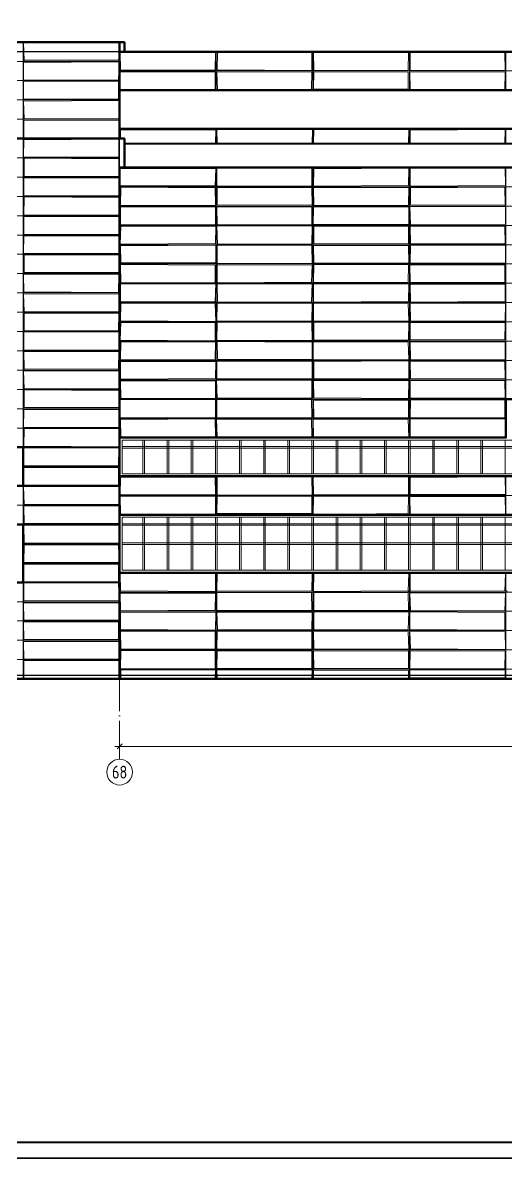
# Model space of a CAD drawing. Extents: x -50000 to 1632000, y -47600 to 308800.
# Drawn here: x 831987 to 862013, y 189500 to 260593 of the extents above; entities that cross this region are included whole.
import ezdxf
from ezdxf.enums import TextEntityAlignment as Align

# ---------------------------------------------------------------- set-up
doc = ezdxf.new("R2010")
doc.units = 0
doc.header["$MEASUREMENT"] = 0
doc.linetypes.add('ACAD_ISO04W100', pattern=[30, 24, -3, 0, -3])
doc.layers.get('Defpoints').update_dxf_attribs({"color": 6})
doc.layers.add('1', color=7, linetype='Continuous')
doc.layers.add('2', color=7, linetype='Continuous')
doc.styles.get("Standard").update_dxf_attribs({"font": 'isocpeur.ttf'})
doc.dimstyles.get("Standard").update_dxf_attribs({"dimscale": 200, "dimtxt": 2.5, "dimasz": 1.5, "dimexe": 1.5, "dimexo": 5, "dimgap": 1, "dimtad": 1, "dimtoh": 1, "dimdec": 0, "dimrnd": 10, "dimzin": 0, "dimtxsty": 'Standard', "dimblk": 'OBLIQUE', "dimcen": 1, "dimdle": 1.5, "dimclrd": 256, "dimclre": 256, "dimclrt": 256, "dimadec": 0, "dimazin": 0, "dimtfac": 1, "dimtdec": 0, "dimtix": 1, "dimtmove": 0, "dimatfit": 3, "dimldrblk": 'NONE', "dimfxl": 1, "dimtolj": 1, "dimtzin": 0, "dimlwd": 18, "dimlwe": 18, "dimarcsym": 1})

# ---------------------------------------------------------------- blocks, each defined once
blk = doc.blocks.new('_Oblique')
at = {"color": 0, "linetype": 'ByBlock', "lineweight": -2}
blk.add_line((-0.5, -0.5), (0.5, 0.5), dxfattribs=at)
blk = doc.blocks.new('*D18')
at = {"layer": '1', "linetype": 'Continuous', "lineweight": 18, "transparency": 16777216}
blk.add_line((837700, 215600), (1240300, 215600), dxfattribs=at)
at = {"layer": 'Defpoints', "color": 0, "linetype": 'Continuous', "transparency": 16777216}
for p in [(838000, 220000), (1240000, 220000), (1240000, 215600)]:
    blk.add_point(p, dxfattribs=at)
at = {"layer": '1', "linetype": 'Continuous', "lineweight": 18, "transparency": 16777216, "xscale": 300, "yscale": 300, "zscale": 300, "rotation": 180}
blk.add_blockref('_Oblique', (838000, 215600), dxfattribs=at)
at = {"layer": '1', "linetype": 'Continuous', "lineweight": 18, "transparency": 16777216, "xscale": 300, "yscale": 300, "zscale": 300}
blk.add_blockref('_Oblique', (1240000, 215600), dxfattribs=at)
at = {"layer": '1', "linetype": 'Continuous', "lineweight": 18, "transparency": 16777216, "insert": (1039000, 216050), "char_height": 500, "attachment_point": 5}
blk.add_mtext('\\A1;402000', dxfattribs=at)
blk = doc.blocks.new('_None')
blk = doc.blocks.new('*D19')
at = {"layer": '2', "linetype": 'Continuous', "lineweight": 18, "transparency": 16777216}
blk.add_line((837700, -4400), (1240300, -4400), dxfattribs=at)
at = {"layer": 'Defpoints', "color": 0, "linetype": 'Continuous', "transparency": 16777216}
for p in [(1240000, 220000), (838000, 0), (1240000, -4400)]:
    blk.add_point(p, dxfattribs=at)
at = {"layer": '2', "linetype": 'Continuous', "lineweight": 18, "transparency": 16777216, "xscale": 300, "yscale": 300, "zscale": 300, "rotation": 180}
blk.add_blockref('_Oblique', (838000, -4400), dxfattribs=at)
at = {"layer": '2', "linetype": 'Continuous', "lineweight": 18, "transparency": 16777216, "xscale": 300, "yscale": 300, "zscale": 300}
blk.add_blockref('_Oblique', (1240000, -4400), dxfattribs=at)
at = {"layer": '2', "linetype": 'Continuous', "lineweight": 18, "transparency": 16777216, "insert": (1039000, -3950), "char_height": 500, "attachment_point": 5}
blk.add_mtext('\\A1;402000', dxfattribs=at)

msp = doc.modelspace()

# ---------------------------------------------------------------- linework, layer by layer
at = {"layer": '1', "color": 8, "linetype": 'Continuous', "lineweight": 13}
for p, q in [((832000, 259400), (832000, 234200)), ((1240300, 258800), (838000, 258800)), ((844000, 258800), (844000, 256400)), ((850000, 258800), (850000, 256400)), ((856000, 258800), (856000, 256400)), ((862000, 258800), (862000, 256400)), ((838000, 258200), (829400, 258200)), ((1240300, 257600), (838000, 257600)), ((829400, 257000), (838000, 257000)), ((844000, 256400), (958000, 256400)), ((838000, 255800), (829400, 255800)), ((838000, 254600), (838000, 255800)), ((838000, 254600), (829400, 254600)), ((916000, 254000), (838000, 254000)), ((844000, 254000), (844000, 253100)), ((850000, 254000), (850000, 253100)), ((856000, 254000), (856000, 253100)), ((862000, 253100), (862000, 254000)), ((838000, 253400), (838000, 234800)), ((838300, 253400), (838300, 251600)), ((838000, 252200), (829400, 252200)), ((838000, 251000), (829400, 251000)), ((1240300, 251600), (838000, 251600)), ((844000, 251600), (844000, 234800)), ((850000, 251600), (850000, 234800)), ((856000, 251600), (856000, 234800)), ((862000, 234800), (862000, 251600)), ((1240000, 250400), (838000, 250400)), ((838000, 249800), (829400, 249800)), ((1240000, 249200), (838000, 249200)), ((829400, 248600), (838000, 248600)), ((838000, 248000), (1240000, 248000)), ((838000, 247400), (829400, 247400)), ((1240000, 246800), (838000, 246800)), ((829400, 246200), (838000, 246200)), ((838000, 245600), (1240000, 245600)), ((838000, 245000), (829400, 245000)), ((838000, 244400), (1240000, 244400)), ((838000, 243800), (829400, 243800)), ((838000, 243200), (1240000, 243200)), ((838000, 242600), (829400, 242600)), ((838000, 242000), (1240000, 242000)), ((838000, 241400), (829400, 241400)), ((1240000, 240800), (838000, 240800)), ((829400, 240200), (838000, 240200)), ((838000, 239600), (1240000, 239600)), ((838000, 239000), (829400, 239000)), ((1240000, 238400), (838000, 238400)), ((838000, 237800), (829400, 237800)), ((838000, 237200), (1240000, 237200)), ((838000, 236600), (829400, 236600)), ((838000, 235400), (829400, 235400)), ((862000, 236000), (838000, 236000)), ((838000, 234800), (862000, 234800)), ((838000, 234200), (832000, 234200)), ((838000, 233000), (832000, 233000)), ((832000, 231800), (832000, 229400)), ((832000, 231800), (838000, 231800)), ((1240000, 232400), (838000, 232400)), ((844000, 232400), (844000, 230000)), ((850000, 232400), (850000, 230000)), ((856000, 232400), (856000, 230000)), ((862000, 232400), (862000, 230000)), ((838000, 231200), (1240000, 231200)), ((838000, 230600), (829400, 230600)), ((838000, 229400), (832000, 229400)), ((838000, 228200), (832000, 228200)), ((838000, 227000), (832000, 227000)), ((1240000, 226400), (838000, 226400)), ((844000, 226400), (844000, 219800)), ((850000, 226400), (850000, 219800)), ((856000, 226400), (856000, 219800)), ((862000, 226400), (862000, 219800)), ((838000, 225800), (832000, 225800)), ((832000, 225800), (832000, 219800)), ((1240000, 225200), (838000, 225200)), ((838000, 225200), (838000, 224000)), ((829400, 224600), (838000, 224600)), ((838000, 224000), (1240000, 224000)), ((838000, 223400), (829400, 223400)), ((838000, 222800), (1240000, 222800)), ((829400, 222200), (838000, 222200)), ((1240000, 221600), (838000, 221600)), ((838000, 221000), (829400, 221000)), ((1240000, 220400), (838000, 220400)), ((830684.8, 219800), (1240000, 219800))]:
    msp.add_line(p, q, dxfattribs=at)
at = {"layer": '1', "color": 8, "linetype": 'Continuous', "lineweight": 9}
for p, q in [((832026.8, 259342.4), (837938.9, 259348.6)), ((832074, 258271), (832026.8, 259342.4)), ((837953, 258265), (837938.9, 259348.6)), ((832000, 258200), (832074, 258271)), ((832030.8, 258137.7), (837974.8, 258162.7)), ((832034.1, 257050.2), (832030.8, 258137.7)), ((832074, 258271), (837953, 258265)), ((837927, 257031.9), (837974.8, 258162.7)), ((838040.1, 258750), (843959.2, 258756.3)), ((838049.6, 257674.3), (838040.1, 258750)), ((843934.1, 257645.4), (843959.2, 258756.3)), ((844057.7, 257672.8), (844074.4, 258751.5)), ((844074.4, 258751.5), (849946.6, 258734.3)), ((849937.9, 257640.7), (849946.6, 258734.3)), ((850051.1, 258759.8), (855949.3, 258772.4)), ((850074.1, 257651.5), (850051.1, 258759.8)), ((855934.7, 257625.9), (855949.3, 258772.4)), ((856041.2, 258755.7), (861931.7, 258728.3)), ((856059.3, 257655.5), (856041.2, 258755.7)), ((861960.6, 257627.2), (861931.7, 258728.3)), ((838026.2, 257555), (843934.2, 257540.2)), ((838041.2, 256453.6), (838026.2, 257555)), ((838049.6, 257674.3), (843934.1, 257645.4)), ((843942.2, 256433.1), (843934.2, 257540.2)), ((844038.3, 257533.2), (849945.1, 257539.1)), ((844073.8, 256456.9), (844038.3, 257533.2)), ((844057.7, 257672.8), (849937.9, 257640.7)), ((849930.5, 256459.1), (849945.1, 257539.1)), ((850043.1, 256462.4), (850071.8, 257546.9)), ((850071.8, 257546.9), (855933.5, 257530.8)), ((850074.1, 257651.5), (855934.7, 257625.9)), ((855927.7, 256472.5), (855933.5, 257530.8)), ((856027.6, 257543.4), (861957.5, 257526.3)), ((856044.6, 256425.1), (856027.6, 257543.4)), ((856059.3, 257655.5), (861960.6, 257627.2)), ((861927.5, 256443.2), (861957.5, 257526.3)), ((832032.5, 255855.9), (832035.3, 256971.4)), ((832034.1, 257050.2), (837927, 257031.9)), ((832035.3, 256971.4), (837932.5, 256926.7)), ((837926.7, 255848.6), (837932.5, 256926.7)), ((838041.2, 256453.6), (843942.2, 256433.1)), ((844073.8, 256456.9), (849930.5, 256459.1)), ((850043.1, 256462.4), (855927.7, 256472.5)), ((856000, 256400), (855927.7, 256472.5)), ((856044.6, 256425.1), (861927.5, 256443.2)), ((832032.5, 255855.9), (837926.7, 255848.6)), ((832033.4, 255725.2), (837941.8, 255773.7)), ((832061, 254656.4), (832033.4, 255725.2)), ((837969.4, 254633.5), (837941.8, 255773.7)), ((832038.6, 254530.9), (837969.8, 254542.1)), ((832039.2, 253446.1), (832038.6, 254530.9)), ((832061, 254656.4), (837969.4, 254633.5)), ((837948, 253432.8), (837969.8, 254542.1)), ((838055.2, 253950.4), (843967.3, 253946.8)), ((838059, 253400), (838055.2, 253950.4)), ((843951.6, 253100), (843967.3, 253946.8)), ((844045.5, 253971.9), (849972.2, 253969.8)), ((844066.7, 253100), (844045.5, 253971.9)), ((849961.9, 253100), (849972.2, 253969.8)), ((850047.2, 253100), (850069.5, 253958.1)), ((850069.5, 253958.1), (855974.5, 253948.1)), ((855956.9, 253100), (855974.5, 253948.1)), ((856040.6, 253100), (856052.3, 253928.7)), ((856052.3, 253928.7), (861961.4, 253958.7)), ((861941.9, 253100), (861961.4, 253958.7)), ((832027.8, 252255.1), (832055.2, 253329.6)), ((832039.2, 253446.1), (837948, 253432.8)), ((832055.2, 253329.6), (837939.4, 253352.7)), ((837943.7, 252245.3), (837939.4, 253352.7)), ((832027.8, 252255.1), (837943.7, 252245.3)), ((832058.4, 251041.2), (832073.3, 252174.8)), ((832073.3, 252174.8), (837950.7, 252144.9)), ((837960.4, 251052.5), (837950.7, 252144.9)), ((832052.8, 250956.5), (837967.4, 250965.1)), ((832058.4, 251041.2), (837960.4, 251052.5)), ((837954.1, 249865.1), (837967.4, 250965.1)), ((838039.8, 250454.7), (838040.4, 251527.5)), ((838040.4, 251527.5), (843971.4, 251531.6)), ((843936.1, 250465.9), (843971.4, 251531.6)), ((844028.8, 251554.4), (849936, 251562.4)), ((844029.5, 250446.4), (844028.8, 251554.4)), ((849931.5, 250448.1), (849936, 251562.4)), ((850000, 251600), (850067.5, 251525.8)), ((850051.5, 250443.2), (850067.5, 251525.8)), ((850067.5, 251525.8), (855970.6, 251548.2)), ((855938.6, 250471.1), (855970.6, 251548.2)), ((856047.7, 251526.6), (861952.4, 251558.5)), ((856052.2, 250443.7), (856047.7, 251526.6)), ((861969.1, 250473), (861952.4, 251558.5)), ((832045.2, 249839.7), (832052.8, 250956.5)), ((838039.8, 250454.7), (843936.1, 250465.9)), ((838056.7, 249230.7), (838074.5, 250366.3)), ((838074.5, 250366.3), (843943.6, 250334.7)), ((843958.9, 249258.2), (843943.6, 250334.7)), ((844029.5, 250446.4), (849931.5, 250448.1)), ((844051.3, 250330.1), (849930.7, 250355.3)), ((844065.1, 249267.6), (844051.3, 250330.1)), ((849967.4, 249248.5), (849930.7, 250355.3)), ((850051.5, 250443.2), (855938.6, 250471.1)), ((850054.3, 250364.7), (855962.3, 250359.9)), ((850071, 249238.4), (850054.3, 250364.7)), ((855941.1, 249246.8), (855962.3, 250359.9)), ((856052.2, 250443.7), (861969.1, 250473)), ((856063, 250344.6), (861940.3, 250372.9)), ((856063.2, 249271.9), (856063, 250344.6)), ((861960, 249263), (861940.3, 250372.9)), ((832045.2, 249839.7), (837954.1, 249865.1)), ((832050.3, 248634), (832059.1, 249771.1)), ((832059.1, 249771.1), (837972.3, 249743.5)), ((837946.8, 248662.2), (837972.3, 249743.5)), ((838047.7, 248053.6), (838054.2, 249162.8)), ((838054.2, 249162.8), (843948.1, 249130.1)), ((838056.7, 249230.7), (843958.9, 249258.2)), ((843961.5, 248028.9), (843948.1, 249130.1)), ((844047, 249145.9), (849948.8, 249130.1)), ((844052.8, 248035.7), (844047, 249145.9)), ((844065.1, 249267.6), (849967.4, 249248.5)), ((849931.7, 248028.3), (849948.8, 249130.1)), ((850027.5, 248054), (850049.7, 249130.8)), ((850049.7, 249130.8), (855965.8, 249155.6)), ((850071, 249238.4), (855941.1, 249246.8)), ((855967.9, 248057.2), (855965.8, 249155.6)), ((856032.2, 249171.4), (861972.8, 249152.3)), ((856067.2, 248036.8), (856032.2, 249171.4)), ((856063.2, 249271.9), (861960, 249263)), ((861973, 248074.1), (861972.8, 249152.3)), ((832050.3, 248634), (837946.8, 248662.2)), ((832051.3, 247459.3), (832053.6, 248533.1)), ((832053.6, 248533.1), (837957.7, 248550.9)), ((837949.1, 247439.7), (837957.7, 248550.9)), ((832051.3, 247459.3), (837949.1, 247439.7)), ((838033.9, 246832.4), (838074.6, 247950)), ((838047.7, 248053.6), (843961.5, 248028.9)), ((838074.6, 247950), (843967, 247934)), ((843960.3, 246866.3), (843967, 247934)), ((844037.4, 247966.6), (849963.9, 247973.4)), ((844074, 246835.3), (844037.4, 247966.6)), ((844052.8, 248035.7), (849931.7, 248028.3)), ((849938.4, 246850.8), (849963.9, 247973.4)), ((850027.5, 248054), (855967.9, 248057.2)), ((850065.8, 246874.2), (850069.6, 247959.7)), ((850069.6, 247959.7), (855947.8, 247929.3)), ((855940.5, 246857.5), (855947.8, 247929.3)), ((856048.4, 247943.5), (861931.1, 247947.9)), ((856068.7, 246847.2), (856048.4, 247943.5)), ((856067.2, 248036.8), (861973, 248074.1)), ((861944.5, 246858.4), (861931.1, 247947.9)), ((832031.6, 246266.3), (832046.3, 247347.6)), ((832046.3, 247347.6), (837948, 247357.1)), ((837950.6, 246252), (837948, 247357.1)), ((838033.9, 246832.4), (843960.3, 246866.3)), ((838060.2, 246735.6), (843974.4, 246771.7)), ((838071.7, 245661.5), (838060.2, 246735.6)), ((843967, 245672.6), (843974.4, 246771.7)), ((844051.1, 245639.9), (844058.4, 246771.6)), ((844058.4, 246771.6), (849936.7, 246760.7)), ((844074, 246835.3), (849938.4, 246850.8)), ((849951.6, 245629.9), (849936.7, 246760.7)), ((850036.6, 246735.3), (855949.4, 246751.8)), ((850072.8, 245642.6), (850036.6, 246735.3)), ((850065.8, 246874.2), (855940.5, 246857.5)), ((855973.5, 245649.2), (855949.4, 246751.8)), ((856056.2, 245661.8), (856069.7, 246766)), ((856068.7, 246847.2), (861944.5, 246858.4)), ((856069.7, 246766), (861969.6, 246770.9)), ((861967.9, 245641.6), (861969.6, 246770.9)), ((832031.6, 246266.3), (837950.6, 246252)), ((832060.5, 245069.2), (832067.2, 246166.7)), ((832067.2, 246166.7), (837967.2, 246159.6)), ((837960.1, 245074.9), (837967.2, 246159.6)), ((838043, 245560.7), (843938.5, 245530.6)), ((838064.7, 244426.2), (838043, 245560.7)), ((838071.7, 245661.5), (843967, 245672.6)), ((843942.3, 244456.4), (843938.5, 245530.6)), ((844000, 245600), (844067.8, 245525.1)), ((844050, 244435), (844067.8, 245525.1)), ((844051.1, 245639.9), (849951.6, 245629.9)), ((844067.8, 245525.1), (849968.1, 245536.9)), ((849925.5, 244458.6), (849968.1, 245536.9)), ((850038.6, 244474.4), (850066.8, 245565.5)), ((850066.8, 245565.5), (855943.6, 245554.5)), ((850072.8, 245642.6), (855973.5, 245649.2)), ((855927, 244439.3), (855943.6, 245554.5)), ((856034.1, 245550), (861939.8, 245546.9)), ((856056.9, 244446.8), (856034.1, 245550)), ((856056.2, 245661.8), (861967.9, 245641.6)), ((861939.1, 244455.9), (861939.8, 245546.9)), ((832034.5, 244951.1), (837947.7, 244957.6)), ((832050.7, 243864.6), (832034.5, 244951.1)), ((832060.5, 245069.2), (837960.1, 245074.9)), ((837932.3, 243827), (837947.7, 244957.6)), ((832050.7, 243864.6), (837932.3, 243827)), ((838044, 243269.8), (838055.1, 244364.2)), ((838055.1, 244364.2), (843968.6, 244372.6)), ((838064.7, 244426.2), (843942.3, 244456.4)), ((843927.4, 243249.2), (843968.6, 244372.6)), ((844050, 244435), (849925.5, 244458.6)), ((844068.4, 244370.2), (849951.3, 244365.2)), ((844073.9, 243235), (844068.4, 244370.2)), ((849925.2, 243247.1), (849951.3, 244365.2)), ((850038.6, 244474.4), (855927, 244439.3)), ((850045.3, 244347.1), (855966.3, 244356)), ((850053.7, 243225), (850045.3, 244347.1)), ((855953.1, 243256.8), (855966.3, 244356)), ((856049.4, 244337.4), (861945.7, 244342.2)), ((856064.5, 243229.2), (856049.4, 244337.4)), ((856056.9, 244446.8), (861939.1, 244455.9)), ((861963.4, 243258.9), (861945.7, 244342.2)), ((832031, 243745.2), (837942.5, 243728.2)), ((832059.6, 242637.2), (832031, 243745.2)), ((837942.3, 242631.9), (837942.5, 243728.2)), ((838044, 243269.8), (843927.4, 243249.2)), ((838053.4, 242065.8), (838069.4, 243173)), ((838069.4, 243173), (843942.3, 243143.9)), ((843974.2, 242025.1), (843942.3, 243143.9)), ((844028.3, 242037.7), (844062.8, 243169.2)), ((844062.8, 243169.2), (849954.3, 243155.8)), ((844073.9, 243235), (849925.2, 243247.1)), ((849939.1, 242033.9), (849954.3, 243155.8)), ((850045.3, 242050.3), (850053.6, 243158.6)), ((850053.6, 243158.6), (855931.4, 243157.1)), ((850053.7, 243225), (855953.1, 243256.8)), ((855961.5, 242066), (855931.4, 243157.1)), ((856054.7, 243167.6), (861972.4, 243134.9)), ((856064.4, 242060.9), (856054.7, 243167.6)), ((856064.5, 243229.2), (861963.4, 243258.9)), ((832059.6, 242637.2), (837942.3, 242631.9)), ((832063.7, 242537.2), (837942.6, 242539.4)), ((832066.8, 241473.3), (832063.7, 242537.2)), ((837930.1, 241442.4), (837942.6, 242539.4)), ((861952.4, 242047.2), (861972.4, 243134.9)), ((838037.6, 240871.5), (838073.7, 241966.9)), ((838053.4, 242065.8), (843974.2, 242025.1)), ((838073.7, 241966.9), (843926.4, 241962)), ((843931.4, 240829.5), (843926.4, 241962)), ((844028.3, 242037.7), (849939.1, 242033.9)), ((844048.4, 240832.9), (844059.5, 241971)), ((844059.5, 241971), (849943.3, 241969.3)), ((849962.1, 240840.6), (849943.3, 241969.3)), ((850045.3, 242050.3), (855961.5, 242066)), ((850060.2, 241952.4), (855961.3, 241971.5)), ((850068.8, 240853.5), (850060.2, 241952.4)), ((855952.7, 240851.6), (855961.3, 241971.5)), ((856047.3, 241969.8), (861948.5, 241968)), ((856054, 240872.7), (856047.3, 241969.8)), ((856064.4, 242060.9), (861952.4, 242047.2)), ((861941, 240874.1), (861948.5, 241968)), ((832049.7, 241373.6), (837951.9, 241363.7)), ((832053.1, 240233.9), (832049.7, 241373.6)), ((832066.8, 241473.3), (837930.1, 241442.4)), ((837944.5, 240260.1), (837951.9, 241363.7)), ((838037.6, 240871.5), (843931.4, 240829.5)), ((838058.1, 239660.8), (838070.7, 240755.2)), ((838070.7, 240755.2), (843957.2, 240729.6)), ((843932.5, 239674.8), (843957.2, 240729.6)), ((844048.4, 240832.9), (849962.1, 240840.6)), ((844053.6, 240770.6), (849967.7, 240727.3)), ((844071.6, 239666.6), (844053.6, 240770.6)), ((849962, 239650.7), (849967.7, 240727.3)), ((850032.4, 240750.1), (855930.5, 240744)), ((850033.1, 239645), (850032.4, 240750.1)), ((850068.8, 240853.5), (855952.7, 240851.6)), ((855969.7, 239666.3), (855930.5, 240744)), ((856048.2, 240752.7), (861963.7, 240744)), ((856072.7, 239629.5), (856048.2, 240752.7)), ((856054, 240872.7), (861941, 240874.1)), ((861947, 239645.7), (861963.7, 240744)), ((832047.4, 240154.2), (837945, 240165.6)), ((832070.9, 239066), (832047.4, 240154.2)), ((832053.1, 240233.9), (837944.5, 240260.1)), ((837932.6, 239071.9), (837945, 240165.6)), ((838058.1, 239660.8), (843932.5, 239674.8)), ((844000, 239600), (843932.5, 239674.8)), ((844071.6, 239666.6), (849962, 239650.7)), ((850033.1, 239645), (855969.7, 239666.3)), ((856072.7, 239629.5), (861947, 239645.7)), ((832032.1, 238951.2), (837970.9, 238927.7)), ((832060.1, 237833.3), (832032.1, 238951.2)), ((832070.9, 239066), (837932.6, 239071.9)), ((837969.8, 237843.7), (837970.9, 238927.7)), ((838045.8, 239525.2), (843966.3, 239536.1)), ((838052.5, 238428.1), (838045.8, 239525.2)), ((843952.7, 238469.8), (843966.3, 239536.1)), ((844030.2, 239548), (849968.2, 239530.6)), ((844046.4, 238458.6), (844030.2, 239548)), ((849965, 238450.3), (849968.2, 239530.6)), ((850055.4, 238467), (850057.8, 239534)), ((850057.8, 239534), (855967.5, 239574.7)), ((855960, 238467.7), (855967.5, 239574.7)), ((856041.6, 239530), (861927.5, 239548.3)), ((856070.4, 238469.3), (856041.6, 239530)), ((861954.6, 238451.7), (861927.5, 239548.3)), ((838052.5, 238428.1), (843952.7, 238469.8)), ((838061.4, 238335), (843952.6, 238325.4)), ((838070.6, 237242.9), (838061.4, 238335)), ((843947.9, 237242.3), (843952.6, 238325.4)), ((844026.1, 238374.8), (849948.8, 238345.2)), ((844058.8, 237248), (844026.1, 238374.8)), ((844046.4, 238458.6), (849965, 238450.3)), ((849945.5, 237263.3), (849948.8, 238345.2)), ((850039.5, 238342.3), (855971.1, 238354.8)), ((850064.8, 237274.1), (850039.5, 238342.3)), ((850055.4, 238467), (855960, 238467.7)), ((855947.7, 237243.4), (855971.1, 238354.8)), ((856047.4, 238332.3), (861937.5, 238363.4)), ((856058.9, 237260.7), (856047.4, 238332.3)), ((856070.4, 238469.3), (861954.6, 238451.7)), ((861959.8, 237260.3), (861937.5, 238363.4)), ((832059.6, 236667.3), (832066, 237768.5)), ((832060.1, 237833.3), (837969.8, 237843.7)), ((832066, 237768.5), (837955, 237728)), ((837967.5, 236674), (837955, 237728)), ((838030.5, 236072.3), (838031.7, 237150.9)), ((838031.7, 237150.9), (843961, 237166)), ((838070.6, 237242.9), (843947.9, 237242.3)), ((843953.9, 236029.7), (843961, 237166)), ((844040, 237148.2), (849926.9, 237163.9)), ((844047.4, 236027.8), (844040, 237148.2)), ((844058.8, 237248), (849945.5, 237263.3)), ((849934.1, 236057.5), (849926.9, 237163.9)), ((850050.6, 237129.9), (855955.5, 237137.6)), ((850060, 236053.2), (850050.6, 237129.9)), ((850064.8, 237274.1), (855947.7, 237243.4)), ((855946.6, 236031.4), (855955.5, 237137.6)), ((856055.7, 236055.8), (856062.1, 237135.8)), ((856058.9, 237260.7), (861959.8, 237260.3)), ((856062.1, 237135.8), (861935.9, 237148.1)), ((861940.2, 236035.6), (861935.9, 237148.1)), ((832033.1, 235439.9), (832054.3, 236539.5)), ((832054.3, 236539.5), (837951.3, 236555)), ((832059.6, 236667.3), (837967.5, 236674)), ((837940.8, 235447.4), (837951.3, 236555)), ((838030.5, 236072.3), (843953.9, 236029.7)), ((844047.4, 236027.8), (849934.1, 236057.5)), ((850060, 236053.2), (855946.6, 236031.4)), ((856055.7, 236055.8), (861940.2, 236035.6)), ((832033.1, 235439.9), (837940.8, 235447.4)), ((832045.3, 234272.3), (832070, 235368.6)), ((832070, 235368.6), (837967.3, 235339.3)), ((837949.1, 234234.7), (837967.3, 235339.3)), ((838047.2, 235930.9), (843941.6, 235959.8)), ((838069.6, 234857.2), (838047.2, 235930.9)), ((843957.2, 234853.7), (843941.6, 235959.8)), ((844026.1, 235952.4), (849929.4, 235946)), ((844057.5, 234867.1), (844026.1, 235952.4)), ((849938.6, 234833.5), (849929.4, 235946)), ((850030.2, 235949.2), (855931.5, 235942.9)), ((850052.5, 234862.8), (850030.2, 235949.2)), ((855964.7, 234832.6), (855931.5, 235942.9)), ((856042.5, 234826.1), (856056.4, 235969.7)), ((856056.4, 235969.7), (861947.1, 235944.2)), ((861954.9, 234863.7), (861947.1, 235944.2)), ((838069.6, 234857.2), (843957.2, 234853.7)), ((844057.5, 234867.1), (849938.6, 234833.5)), ((850052.5, 234862.8), (855964.7, 234832.6)), ((856042.5, 234826.1), (861954.9, 234863.7)), ((832028, 234162.6), (837949.3, 234140.2)), ((832044, 233040.1), (832028, 234162.6)), ((832045.3, 234272.3), (837949.1, 234234.7)), ((837933.5, 233054.5), (837949.3, 234140.2)), ((832026.8, 232947.3), (837935.1, 232940.6)), ((832056, 231871.5), (832026.8, 232947.3)), ((832044, 233040.1), (837933.5, 233054.5)), ((837934.3, 231847.7), (837935.1, 232940.6)), ((832056, 231871.5), (837934.3, 231847.7)), ((838037.3, 231235.7), (838054.3, 232327.8)), ((838054.3, 232327.8), (843934.7, 232344)), ((843964.7, 231255), (843934.7, 232344)), ((844052.7, 231244.8), (844053.1, 232359.6)), ((844053.1, 232359.6), (849945.7, 232361.9)), ((849955.9, 231226.4), (849945.7, 232361.9)), ((850026.4, 232337.9), (855942.9, 232370.7)), ((850053.4, 231265.6), (850026.4, 232337.9)), ((855941.7, 231245.9), (855942.9, 232370.7)), ((856049.8, 232327.4), (861962.4, 232365.1)), ((856051.9, 231265.4), (856049.8, 232327.4)), ((861974.7, 231266.6), (861962.4, 232365.1)), ((832026.4, 231761.1), (837945.7, 231733.3)), ((832068, 230659.9), (832026.4, 231761.1)), ((837942, 230648.4), (837945.7, 231733.3)), ((838032.7, 231142.6), (843951.1, 231166.3)), ((838054.9, 230043.8), (838032.7, 231142.6)), ((838037.3, 231235.7), (843964.7, 231255)), ((843949.9, 230050.9), (843951.1, 231166.3)), ((844037.4, 230073.8), (844053.7, 231166.6)), ((844052.7, 231244.8), (849955.9, 231226.4)), ((844053.7, 231166.6), (849935.9, 231152.3)), ((849932.1, 230073.1), (849935.9, 231152.3)), ((850031.7, 230029.8), (850036.9, 231157.6)), ((850036.9, 231157.6), (855954.4, 231157.7)), ((850053.4, 231265.6), (855941.7, 231245.9)), ((855935.3, 230073.2), (855954.4, 231157.7)), ((856038.7, 231149.7), (861955.3, 231135.5)), ((856057, 230031.4), (856038.7, 231149.7)), ((856051.9, 231265.4), (861974.7, 231266.6)), ((861964.3, 230054.7), (861955.3, 231135.5)), ((832056.1, 230541.5), (837972.6, 230562.6)), ((832058.5, 229463.1), (832056.1, 230541.5)), ((832068, 230659.9), (837942, 230648.4)), ((837950.1, 229460), (837972.6, 230562.6)), ((838054.9, 230043.8), (843949.9, 230050.9)), ((844037.4, 230073.8), (849932.1, 230073.1)), ((850031.7, 230029.8), (855935.3, 230073.2)), ((856057, 230031.4), (861964.3, 230054.7)), ((832045.1, 229325.8), (837974.9, 229346.9)), ((832058.8, 228265), (832045.1, 229325.8)), ((832058.5, 229463.1), (837950.1, 229460)), ((837966.7, 228245.8), (837974.9, 229346.9)), ((832058.8, 228265), (837966.7, 228245.8)), ((832041.3, 227038), (832074.4, 228139.2)), ((832074.4, 228139.2), (837928.4, 228136.7)), ((837971.4, 227045.1), (837928.4, 228136.7)), ((832033.6, 225838.3), (832034.7, 226925.3)), ((832034.7, 226925.3), (837936.3, 226933.5)), ((832041.3, 227038), (837971.4, 227045.1)), ((837930.9, 225839), (837936.3, 226933.5)), ((838037.1, 226354.9), (843950, 226355.7)), ((838042.9, 225266.7), (838037.1, 226354.9)), ((843963.7, 225238.2), (843950, 226355.7)), ((844045.5, 225247.3), (844068.7, 226336.6)), ((844068.7, 226336.6), (849967.6, 226370.5)), ((849941.9, 225271.4), (849967.6, 226370.5)), ((850047.9, 225235.6), (850057.9, 226361.9)), ((850057.9, 226361.9), (855966.1, 226336.6)), ((855926.9, 225269.3), (855966.1, 226336.6)), ((856045.2, 226362.7), (861969.4, 226354.8)), ((856049.1, 225256.6), (856045.2, 226362.7)), ((861942.6, 225273), (861969.4, 226354.8)), ((832033.6, 225838.3), (837930.9, 225839)), ((832048, 225747.3), (837932.1, 225773.8)), ((832051.8, 224659.2), (832048, 225747.3)), ((837959.7, 224664.6), (837932.1, 225773.8)), ((832051.8, 224659.2), (837959.7, 224664.6)), ((838028.3, 225138.3), (843948.7, 225131.8)), ((838057.3, 224029.6), (838028.3, 225138.3)), ((838042.9, 225266.7), (843963.7, 225238.2)), ((843944.8, 224063.9), (843948.7, 225131.8)), ((844039.5, 225147.6), (849926.1, 225164.7)), ((844043, 224043.9), (844039.5, 225147.6)), ((844045.5, 225247.3), (849941.9, 225271.4)), ((849950.8, 224065.1), (849926.1, 225164.7)), ((850047.9, 225235.6), (855926.9, 225269.3)), ((850062.9, 224052.7), (850065, 225157.3)), ((850065, 225157.3), (855935.5, 225162.3)), ((856000, 225200), (855926.9, 225269.3)), ((855946.9, 224042.4), (855935.5, 225162.3)), ((856030.5, 225156.8), (861973.3, 225154.8)), ((856072, 224034.9), (856030.5, 225156.8)), ((856049.1, 225256.6), (861942.6, 225273)), ((861940.5, 224040.3), (861973.3, 225154.8)), ((862000, 225200), (862073.8, 225271.7)), ((832029.8, 224532), (837963.5, 224535.8)), ((832052.6, 223465.6), (832029.8, 224532)), ((837947.4, 223441.8), (837963.5, 224535.8)), ((838053.3, 223932.5), (843974, 223946.7)), ((838057.3, 224029.6), (843944.8, 224063.9)), ((843963.3, 222831.4), (843974, 223946.7)), ((844042.6, 223955.8), (849962.7, 223947)), ((844072.6, 222843.4), (844042.6, 223955.8)), ((844043, 224043.9), (849950.8, 224065.1)), ((849945.4, 222863.5), (849962.7, 223947)), ((850062.9, 224052.7), (855946.9, 224042.4)), ((850063, 223946.1), (855964.8, 223961.9)), ((850073.8, 222857), (850063, 223946.1)), ((855925.4, 222842.6), (855964.8, 223961.9)), ((856027, 222866), (856036.6, 223962.5)), ((856036.6, 223962.5), (861937.8, 223936.7)), ((856072, 224034.9), (861940.5, 224040.3)), ((832027.7, 223351.5), (837928.7, 223350.3)), ((832036.9, 222238.1), (832027.7, 223351.5)), ((832052.6, 223465.6), (837947.4, 223441.8)), ((837936, 222263.1), (837928.7, 223350.3)), ((838056.3, 222863.4), (838053.3, 223932.5)), ((861936.1, 222834.2), (861937.8, 223936.7)), ((838056.3, 222863.4), (843963.3, 222831.4)), ((838056.6, 222755.3), (843927.3, 222773.2)), ((838072, 221655.7), (838056.6, 222755.3)), ((843925.7, 221640.3), (843927.3, 222773.2)), ((844032.3, 221643.9), (844068.1, 222751.1)), ((844068.1, 222751.1), (849933.7, 222767.4)), ((844072.6, 222843.4), (849945.4, 222863.5)), ((849945.2, 221639.9), (849933.7, 222767.4)), ((850036.5, 222726.7), (855936.3, 222741)), ((850069.7, 221673.8), (850036.5, 222726.7)), ((850073.8, 222857), (855925.4, 222842.6)), ((855960.3, 221644.1), (855936.3, 222741)), ((856027, 222866), (861936.1, 222834.2)), ((856032.6, 222726.6), (861945.4, 222743.3)), ((856069.6, 221666.1), (856032.6, 222726.6)), ((861968.4, 221625.8), (861945.4, 222743.3)), ((832033, 222127.9), (837972.3, 222127.5)), ((832039.2, 221034.7), (832033, 222127.9)), ((832036.9, 222238.1), (837936, 222263.1)), ((837946.4, 221029.7), (837972.3, 222127.5)), ((838062.4, 220427.9), (838072.7, 221561.7)), ((838072, 221655.7), (843925.7, 221640.3)), ((838072.7, 221561.7), (843925.5, 221558.4)), ((843941.9, 220443.9), (843925.5, 221558.4)), ((844032.2, 220473), (844056.4, 221547.4)), ((844032.3, 221643.9), (849945.2, 221639.9)), ((844056.4, 221547.4), (849939.4, 221535.3)), ((849946.1, 220451.6), (849939.4, 221535.3)), ((850000, 221600), (850069.7, 221673.8)), ((850035.6, 221526.3), (855955, 221552.1)), ((850072.5, 220469.3), (850035.6, 221526.3)), ((850069.7, 221673.8), (855960.3, 221644.1)), ((855954.6, 220444.2), (855955, 221552.1)), ((856040.3, 220433.6), (856055.6, 221545.8)), ((856055.6, 221545.8), (861951.4, 221532.5)), ((856069.6, 221666.1), (861968.4, 221625.8)), ((861931.5, 220430.8), (861951.4, 221532.5)), ((832039.2, 221034.7), (837946.4, 221029.7)), ((832040.1, 220950.4), (837964, 220942.8)), ((832053.2, 219826.4), (832040.1, 220950.4)), ((837961.9, 219851.6), (837964, 220942.8)), ((838062.4, 220427.9), (843941.9, 220443.9)), ((844032.2, 220473), (849946.1, 220451.6)), ((850000, 220400), (850072.5, 220469.3)), ((850072.5, 220469.3), (855954.6, 220444.2)), ((856040.3, 220433.6), (861931.5, 220430.8)), ((832053.2, 219826.4), (837961.9, 219851.6)), ((838070.8, 219842.2), (838071.6, 220351)), ((838070.8, 219842.2), (843941.7, 219865)), ((838071.6, 220351), (843960.9, 220359.4)), ((843941.7, 219865), (843960.9, 220359.4)), ((844030, 220339.9), (849958.9, 220361.5)), ((844062.7, 219868.2), (844030, 220339.9)), ((844062.7, 219868.2), (849932.3, 219847.9)), ((849932.3, 219847.9), (849958.9, 220361.5)), ((850038.5, 220331.4), (855951.7, 220328.1)), ((850039.1, 219850.9), (850038.5, 220331.4)), ((850039.1, 219850.9), (855941.9, 219833.4)), ((855941.9, 219833.4), (855951.7, 220328.1)), ((856036.1, 219872.7), (856036.6, 220364.5)), ((856036.1, 219872.7), (861946.7, 219871.7)), ((856036.6, 220364.5), (861953.8, 220333.4)), ((861946.7, 219871.7), (861953.8, 220333.4))]:
    msp.add_line(p, q, dxfattribs=at)
at = {"layer": '1', "linetype": 'Continuous', "lineweight": 70}
for p, q in [((838300, 259400), (838000, 259400)), ((838300, 259400), (838300, 258800)), ((829400, 234200), (832000, 234200)), ((832000, 234200), (832000, 231800)), ((832000, 231800), (829400, 231800)), ((829400, 229400), (832000, 229400)), ((832000, 229400), (832000, 225800)), ((832000, 225800), (829400, 225800))]:
    msp.add_line(p, q, dxfattribs=at)
at = {"layer": '1', "linetype": 'Continuous', "lineweight": 40}
msp.add_line((838300, 253100), (1240000, 253100), dxfattribs=at)
at = {"layer": '1', "linetype": 'Continuous', "lineweight": 20}
for p, q in [((862000, 234800), (838000, 234800)), ((838150, 232550), (838150, 234650)), ((838150, 234650), (1240000, 234650)), ((839450, 234650), (839450, 232550)), ((839550, 232550), (839550, 234650)), ((840950, 234650), (840950, 232550)), ((841050, 232550), (841050, 234650)), ((842450, 234650), (842450, 232550)), ((842550, 232550), (842550, 234650)), ((843950, 234650), (843950, 232550)), ((844050, 232550), (844050, 234650)), ((845450, 234650), (845450, 232550)), ((845550, 232550), (845550, 234650)), ((846950, 234650), (846950, 232550)), ((847050, 232550), (847050, 234650)), ((848450, 234650), (848450, 232550)), ((848550, 232550), (848550, 234650)), ((849950, 234650), (849950, 232550)), ((850050, 232550), (850050, 234650)), ((851450, 234650), (851450, 232550)), ((851550, 232550), (851550, 234650)), ((852950, 234650), (852950, 232550)), ((853050, 232550), (853050, 234650)), ((854450, 234650), (854450, 232550)), ((854550, 232550), (854550, 234650)), ((855950, 234650), (855950, 232550)), ((856050, 232550), (856050, 234650)), ((857450, 234650), (857450, 232550)), ((857550, 232550), (857550, 234650)), ((858950, 234650), (858950, 232550)), ((859050, 232550), (859050, 234650)), ((860450, 234650), (860450, 232550)), ((860550, 232550), (860550, 234650)), ((861950, 234650), (861950, 232550)), ((838150, 234250), (1240000, 234250)), ((838150, 234150), (1240000, 234150)), ((1240000, 232550), (838150, 232550)), ((838150, 226550), (838150, 229850)), ((838150, 229850), (1240000, 229850)), ((839450, 229850), (839450, 226550)), ((839550, 226550), (839550, 229850)), ((840950, 229850), (840950, 226550)), ((841050, 226550), (841050, 229850)), ((842450, 229850), (842450, 226550)), ((842550, 226550), (842550, 229850)), ((843950, 229850), (843950, 226550)), ((844050, 226550), (844050, 229850)), ((845450, 229850), (845450, 226550)), ((845550, 226550), (845550, 229850)), ((846950, 229850), (846950, 226550)), ((847050, 226550), (847050, 229850)), ((848450, 229850), (848450, 226550)), ((848550, 226550), (848550, 229850)), ((849950, 229850), (849950, 226550)), ((850050, 226550), (850050, 229850)), ((851450, 229850), (851450, 226550)), ((851550, 226550), (851550, 229850)), ((852950, 229850), (852950, 226550)), ((853050, 226550), (853050, 229850)), ((854450, 229850), (854450, 226550)), ((854550, 226550), (854550, 229850)), ((855950, 229850), (855950, 226550)), ((856050, 226550), (856050, 229850)), ((857450, 229850), (857450, 226550)), ((857550, 226550), (857550, 229850)), ((858950, 229850), (858950, 226550)), ((859050, 226550), (859050, 229850)), ((860450, 229850), (860450, 226550)), ((860550, 226550), (860550, 229850)), ((861950, 229850), (861950, 226550)), ((838150, 229450), (1240000, 229450)), ((838150, 229350), (1240000, 229350)), ((838150, 228250), (1240000, 228250)), ((838150, 228150), (1240000, 228150)), ((1240000, 226550), (838150, 226550))]:
    msp.add_line(p, q, dxfattribs=at)
at = {"layer": '1', "lineweight": 70}
msp.add_line((1240300, 230000), (838000, 230000), dxfattribs=at)
at = {"layer": '1', "color": 78, "linetype": 'ACAD_ISO04W100', "lineweight": 18, "ltscale": 100}
msp.add_line((838000, 214800), (838000, 222000), dxfattribs=at)
at = {"layer": '1', "linetype": 'Continuous', "lineweight": 100}
msp.add_line((830684.8, 219800), (1253400.4, 219800), dxfattribs=at)
at = {"layer": '1', "linetype": 'Continuous', "lineweight": 40, "flags": 128}
msp.add_lwpolyline([(795000, 191000), (1294600, 191000), (1294600, 307800), (795000, 307800)], close=True, dxfattribs=at)
at = {"layer": '1', "lineweight": 70}
for points in [[(838000, 253400), (838000, 259400), (829400, 259400)], [(1240000, 254000), (1186000, 254000), (1186000, 256400), (1240300, 256400), (1240300, 258800), (838000, 258800), (838000, 256400), (868000, 256400), (868000, 254000), (838000, 254000)], [(838300, 251600), (838300, 253400), (829400, 253400)], [(1240300, 251600), (838000, 251600), (838000, 219800)], [(1240300, 234800), (1192000, 234800), (1192000, 237200), (1144000, 237200), (1144000, 234800), (1102000, 234800), (1102000, 237200), (1054000, 237200), (1054000, 234800), (1000000, 234800), (1000000, 237200), (952000, 237200), (952000, 234800), (910000, 234800), (910000, 237200), (862000, 237200), (862000, 234800), (838000, 234800)], [(1240300, 230000), (1240300, 232400), (838000, 232400)], [(1240300, 219800), (1240300, 226400), (838000, 226400)]]:
    msp.add_lwpolyline(points, dxfattribs=at)
at = {"layer": '1', "linetype": 'Continuous', "lineweight": 18}
msp.add_circle((838000, 214000), 800, dxfattribs=at)
at = {"layer": 'Defpoints'}
msp.add_line((1463800, 220000), (-50000, 220000), dxfattribs=at)
at = {"layer": 'Defpoints', "linetype": 'Continuous'}
msp.add_xline((1315800, 258800), (-1, 0), dxfattribs=at)
at = {"layer": 'Defpoints'}
for points in [[(791000, 190000), (959200, 190000), (959200, 308800), (791000, 308800)], [(791000, 71200), (959200, 71200), (959200, 190000), (791000, 190000)]]:
    msp.add_lwpolyline(points, close=True, dxfattribs=at)

# ---------------------------------------------------------------- texts
at = {"layer": '1', "width": 0.8}
msp.add_text('68', height=800, dxfattribs=at).set_placement((838000, 214000), align=Align.MIDDLE_CENTER)

# ---------------------------------------------------------------- dimensions: what is measured, and where the dimension line sits
at = {"layer": '1', "linetype": 'Continuous', "lineweight": 18}
dim = msp.add_linear_dim(base=(1240000, 215600), p1=(838000, 220000), p2=(1240000, 220000), dimstyle='Standard', override={"dimse1": 1, "dimse2": 1, "dimsd1": 0, "dimsd2": 0}, dxfattribs=at)
dim.commit()
dim.dimension.update_dxf_attribs({"geometry": '*D18', "text_midpoint": (1039000, 216050)})
at = {"layer": '2', "linetype": 'Continuous', "lineweight": 18}
dim = msp.add_linear_dim(base=(1240000, -4400), p1=(838000, 0), p2=(1240000, 220000), dimstyle='Standard', override={"dimse1": 1, "dimse2": 1, "dimsd1": 0, "dimsd2": 0}, dxfattribs=at)
dim.commit()
dim.dimension.update_dxf_attribs({"geometry": '*D19', "text_midpoint": (1039000, -3950)})

doc.saveas('drawing.dxf')
